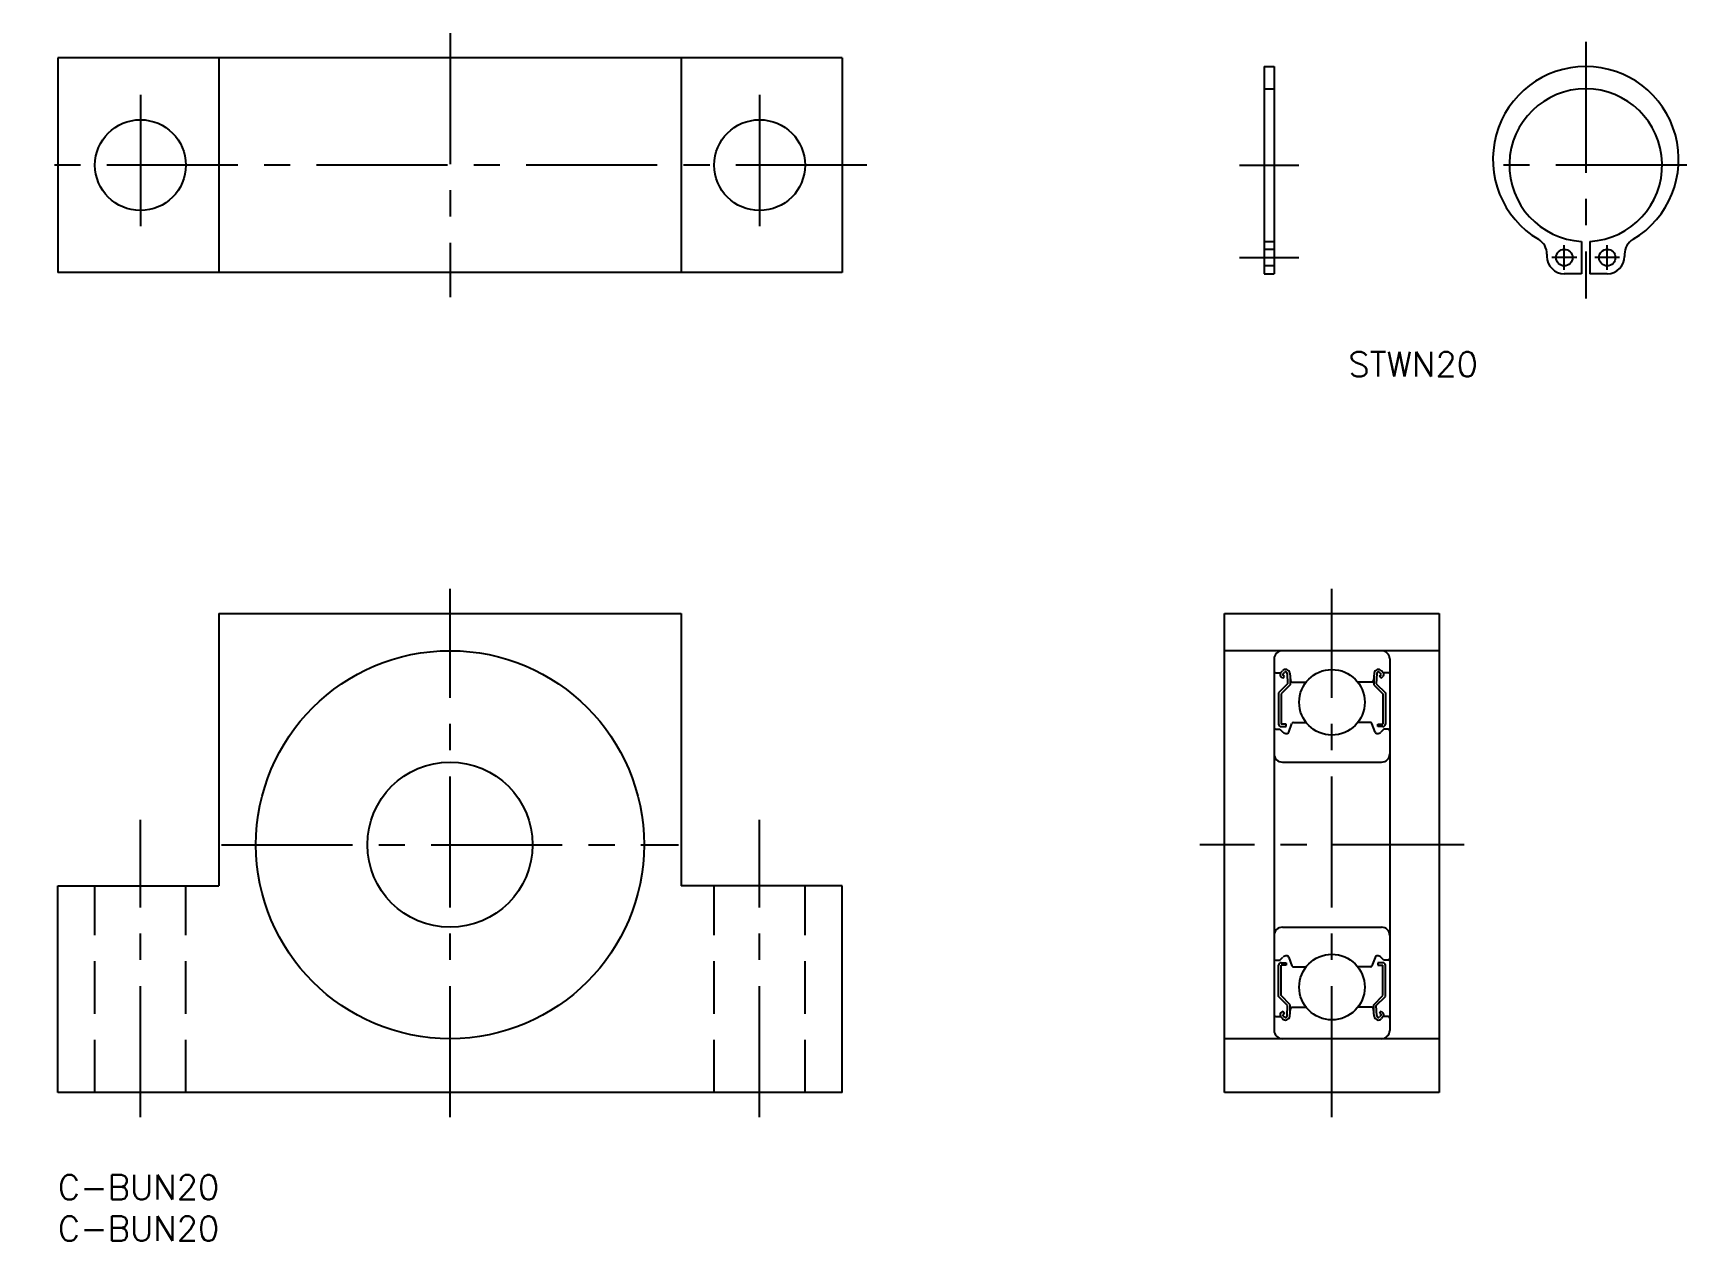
# Model space of a CAD drawing. Extents: x -3 to 197, y -8 to 138.
import ezdxf

# ---------------------------------------------------------------- set-up
doc = ezdxf.new("R2010")
doc.units = 0
doc.header["$LTSCALE"] = 0.5
doc.linetypes.add('CENTER', pattern=[50.8, 31.75, -6.35, 6.35, -6.35])
doc.linetypes.add('DASHED', pattern=[19.05, 12.7, -6.35])
for name, color, linetype in [('MSM_CENTER', 1, 'CENTER'), ('MSM_CONTINUOUS', 7, 'CONTINUOUS'), ('MSM_DASHED', 4, 'DASHED'), ('MSM_PART_NUMBER', 7, 'CONTINUOUS')]:
    doc.layers.add(name, color=color, linetype=linetype)
doc.styles.get("Standard").update_dxf_attribs({"font": 'txt.shx', "height": 2.5, "bigfont": 'bigfont.shx'})

# ---------------------------------------------------------------- blocks, each defined once
blk = doc.blocks.new('*U2')
at = {"layer": 'MSM_PART_NUMBER'}
blk.add_text('C-BUN20', height=3, dxfattribs=at).set_placement((0, -3))
blk = doc.blocks.new('*U3')
at = {"layer": 'MSM_PART_NUMBER'}
blk.add_text('C-BUN20', height=3, dxfattribs=at).set_placement((0, -8))
blk = doc.blocks.new('*U5')
at = {"layer": 'MSM_PART_NUMBER'}
blk.add_text('STWN20', height=3, dxfattribs=at).set_placement((156.31, 96.7))

msp = doc.modelspace()

# ---------------------------------------------------------------- linework, layer by layer
at = {"layer": 'MSM_CENTER'}
for p, q in [((47.5, 138.32), (47.5, 106.32)), ((185.06, 137.27), (185.06, 106.17)), ((10, 130.82), (10, 113.82)), ((85, 130.82), (85, 113.82)), ((98, 122.32), (-3, 122.32)), ((143.12, 122.32), (150.32, 122.32)), ((197.31, 122.32), (172.81, 122.32)), ((182.46, 109.62), (182.46, 112.62)), ((187.66, 109.62), (187.66, 112.62)), ((143.12, 111.12), (150.32, 111.12)), ((183.96, 111.12), (180.96, 111.12)), ((189.16, 111.12), (186.16, 111.12)), ((47.5, 7), (47.5, 71)), ((154.32, 7), (154.32, 71)), ((10, 7), (10, 43)), ((85, 7), (85, 43)), ((19.82, 40), (75.17, 40)), ((170.32, 40), (138.32, 40))]:
    msp.add_line(p, q, dxfattribs=at)
at = {"layer": 'MSM_CONTINUOUS'}
for p, q in [((0, 135.32), (0, 109.32)), ((95, 135.32), (0, 135.32)), ((19.5, 135.32), (19.5, 109.32)), ((75.5, 135.32), (75.5, 109.32)), ((95, 135.32), (95, 109.32)), ((146.12, 134.27), (146.12, 109.17)), ((146.12, 134.27), (147.32, 134.27)), ((147.32, 134.27), (147.32, 109.17)), ((184.56, 113.08), (184.56, 109.17)), ((185.56, 113.08), (185.56, 109.17)), ((180.36, 111.53), (180.36, 111.27)), ((189.76, 111.53), (189.76, 111.27)), ((95, 109.32), (0, 109.32)), ((146.12, 109.17), (147.32, 109.17)), ((184.56, 109.17), (182.46, 109.17)), ((187.66, 109.17), (185.56, 109.17)), ((19.5, 68), (19.5, 35)), ((19.5, 68), (75.5, 68)), ((75.5, 68), (75.5, 35)), ((141.32, 10), (141.32, 68)), ((141.32, 68), (167.32, 68)), ((167.32, 68), (167.32, 10)), ((167.32, 63.5), (141.32, 63.5)), ((147.32, 62.5), (147.32, 17.5)), ((161.32, 62.5), (161.32, 17.5)), ((147.52, 60.8), (148.1, 60.8)), ((148.1, 60.8), (148.32, 61.06)), ((148.37, 60.18), (148.14, 60.38)), ((148.33, 60.61), (148.55, 60.86)), ((148.56, 60.41), (148.33, 60.61)), ((148.37, 60.18), (148.56, 60.41)), ((148.9, 60.74), (148.95, 59.5)), ((149.2, 60.78), (149.28, 59.88)), ((149.25, 60.23), (149.25, 59.38)), ((159.44, 60.78), (159.36, 59.88)), ((159.39, 60.23), (159.39, 59.38)), ((159.74, 60.74), (159.69, 59.5)), ((160.08, 60.41), (160.31, 60.61)), ((160.27, 60.18), (160.08, 60.41)), ((160.31, 60.61), (160.09, 60.86)), ((160.27, 60.18), (160.5, 60.38)), ((160.54, 60.8), (160.32, 61.06)), ((161.12, 60.8), (160.54, 60.8)), ((148.95, 59.5), (147.85, 58.4)), ((147.85, 58.4), (147.85, 54.6)), ((149.25, 59.38), (148.15, 58.28)), ((148.15, 58.28), (148.15, 54.6)), ((149.48, 59.7), (151.2, 59.7)), ((159.16, 59.7), (157.44, 59.7)), ((159.39, 59.38), (160.49, 58.28)), ((159.69, 59.5), (160.79, 58.4)), ((160.49, 58.28), (160.49, 54.6)), ((160.79, 58.4), (160.79, 54.6)), ((148.77, 54.6), (148.15, 54.6)), ((148.15, 54.3), (148.77, 54.3)), ((148.77, 54.3), (148.77, 54.6)), ((149.1, 53.65), (149.47, 54.67)), ((149.66, 54.8), (151.2, 54.8)), ((158.98, 54.8), (157.44, 54.8)), ((159.54, 53.65), (159.17, 54.67)), ((159.87, 54.3), (159.87, 54.6)), ((159.87, 54.6), (160.49, 54.6)), ((160.49, 54.3), (159.87, 54.3)), ((147.52, 54), (148.02, 54)), ((148.02, 54), (148.39, 53.63)), ((160.62, 54), (160.25, 53.63)), ((161.12, 54), (160.62, 54)), ((148.32, 50), (160.32, 50)), ((0, 10), (0, 35)), ((95, 10), (95, 35)), ((148.32, 30), (160.32, 30)), ((148.02, 26), (148.39, 26.37)), ((149.1, 26.35), (149.47, 25.33)), ((159.54, 26.35), (159.17, 25.33)), ((160.62, 26), (160.25, 26.37)), ((147.52, 26), (148.02, 26)), ((147.85, 21.6), (147.85, 25.4)), ((148.15, 25.7), (148.77, 25.7)), ((148.15, 21.72), (148.15, 25.4)), ((148.77, 25.4), (148.15, 25.4)), ((148.77, 25.7), (148.77, 25.4)), ((149.66, 25.2), (151.2, 25.2)), ((158.98, 25.2), (157.44, 25.2)), ((159.87, 25.7), (159.87, 25.4)), ((160.49, 25.7), (159.87, 25.7)), ((159.87, 25.4), (160.49, 25.4)), ((160.49, 21.72), (160.49, 25.4)), ((161.12, 26), (160.62, 26)), ((160.79, 21.6), (160.79, 25.4)), ((148.95, 20.5), (147.85, 21.6)), ((149.25, 20.62), (148.15, 21.72)), ((148.9, 19.26), (148.95, 20.5)), ((149.2, 19.22), (149.28, 20.12)), ((149.25, 19.77), (149.25, 20.62)), ((149.48, 20.3), (151.2, 20.3)), ((159.16, 20.3), (157.44, 20.3)), ((159.44, 19.22), (159.36, 20.12)), ((159.39, 20.62), (160.49, 21.72)), ((159.39, 19.77), (159.39, 20.62)), ((159.69, 20.5), (160.79, 21.6)), ((159.74, 19.26), (159.69, 20.5)), ((147.52, 19.2), (148.1, 19.2)), ((148.1, 19.2), (148.32, 18.94)), ((148.37, 19.82), (148.14, 19.62)), ((148.56, 19.59), (148.33, 19.39)), ((148.33, 19.39), (148.55, 19.14)), ((148.37, 19.82), (148.56, 19.59)), ((160.27, 19.82), (160.08, 19.59)), ((160.08, 19.59), (160.31, 19.39)), ((160.31, 19.39), (160.09, 19.14)), ((160.27, 19.82), (160.5, 19.62)), ((160.54, 19.2), (160.32, 18.94)), ((161.12, 19.2), (160.54, 19.2)), ((167.32, 16.5), (141.32, 16.5)), ((95, 10), (0, 10)), ((167.32, 10), (141.32, 10))]:
    msp.add_line(p, q, dxfattribs=at)
for points in [[(0, 35), (19.5, 35)], [(95, 35), (75.5, 35)]]:
    msp.add_lwpolyline(points, dxfattribs=at)
for centre, radius in [((10, 122.32), 5.5), ((85, 122.32), 5.5), ((182.46, 111.12), 1), ((187.66, 111.12), 1), ((47.5, 40), 23.5), ((154.32, 57.25), 3.97), ((47.5, 40), 10), ((154.32, 22.75), 3.97)]:
    msp.add_circle(centre, radius, dxfattribs=at)
for centre, radius, start, end in [((185.06, 123.02), 11.25, 300.6214, 239.3786), ((185.06, 122.32), 9.25, 273.0986, 266.9014), ((178.26, 111.53), 2.1, 360, 59.3786), ((191.86, 111.53), 2.1, 120.6214, 180), ((182.46, 111.27), 2.1, 180, 270), ((187.66, 111.27), 2.1, 270, 0), ((148.32, 62.5), 1, 90, 180), ((160.32, 62.5), 1, 0, 90), ((147.52, 61), 0.2, 180, 270), ((148.33, 60.61), 0.3, 139.9098, 229.9963), ((148.7, 60.74), 0.5, 4.987, 139.9098), ((148.7, 60.74), 0.2, 2.3754, 139.9922), ((159.94, 60.74), 0.5, 40.0902, 175.013), ((159.94, 60.74), 0.2, 40.0078, 177.6246), ((160.31, 60.61), 0.3, 310.0037, 40.0902), ((161.12, 61), 0.2, 270, 0), ((149.48, 59.9), 0.2, 184.987, 270), ((159.16, 59.9), 0.2, 270, 355.013), ((148.15, 54.6), 0.3, 180, 270), ((149.66, 54.6), 0.2, 90, 160.0299), ((158.98, 54.6), 0.2, 19.9701, 90), ((160.49, 54.6), 0.3, 270, 0), ((147.52, 53.8), 0.2, 90, 180), ((148.82, 54.05), 0.6, 225, 272.8048), ((148.82, 53.75), 0.3, 265.5374, 340.0299), ((159.82, 53.75), 0.3, 199.9701, 274.4626), ((159.82, 54.05), 0.6, 267.1952, 315), ((161.12, 53.8), 0.2, 0, 90), ((148.32, 51), 1, 180, 270), ((160.32, 51), 1, 270, 0), ((148.32, 29), 1, 90, 180), ((160.32, 29), 1, 0, 90), ((147.52, 26.2), 0.2, 180, 270), ((148.82, 25.95), 0.6, 87.1952, 135), ((148.82, 26.25), 0.3, 19.9701, 94.4626), ((159.82, 26.25), 0.3, 85.5374, 160.0299), ((159.82, 25.95), 0.6, 45, 92.8048), ((161.12, 26.2), 0.2, 270, 0), ((148.15, 25.4), 0.3, 90, 180), ((149.66, 25.4), 0.2, 199.9701, 270), ((158.98, 25.4), 0.2, 270, 340.0299), ((160.49, 25.4), 0.3, 0, 90), ((149.48, 20.1), 0.2, 90, 175.013), ((159.16, 20.1), 0.2, 4.987, 90), ((147.52, 19), 0.2, 90, 180), ((148.33, 19.39), 0.3, 130.0037, 220.0902), ((148.7, 19.26), 0.5, 220.0902, 355.013), ((148.7, 19.26), 0.2, 220.0078, 357.6246), ((159.94, 19.26), 0.5, 184.987, 319.9098), ((159.94, 19.26), 0.2, 182.3754, 319.9922), ((160.31, 19.39), 0.3, 319.9098, 49.9963), ((161.12, 19), 0.2, 0, 90), ((148.32, 17.5), 1, 180, 270), ((160.32, 17.5), 1, 270, 0)]:
    msp.add_arc(centre, radius, start, end, dxfattribs=at)
at = {"layer": 'MSM_DASHED'}
for p, q in [((146.12, 131.57), (147.32, 131.57)), ((146.12, 113.07), (147.32, 113.07)), ((147.32, 112.12), (146.12, 112.12)), ((147.32, 110.12), (146.12, 110.12)), ((4.5, 10), (4.5, 35)), ((15.5, 10), (15.5, 35)), ((79.5, 10), (79.5, 35)), ((90.5, 10), (90.5, 35))]:
    msp.add_line(p, q, dxfattribs=at)

# ---------------------------------------------------------------- block references
at = {"layer": 'MSM_CONTINUOUS'}
for name in ['*U5', '*U2', '*U3']:
    msp.add_blockref(name, (0, 0), dxfattribs=at)

doc.saveas('drawing.dxf')
